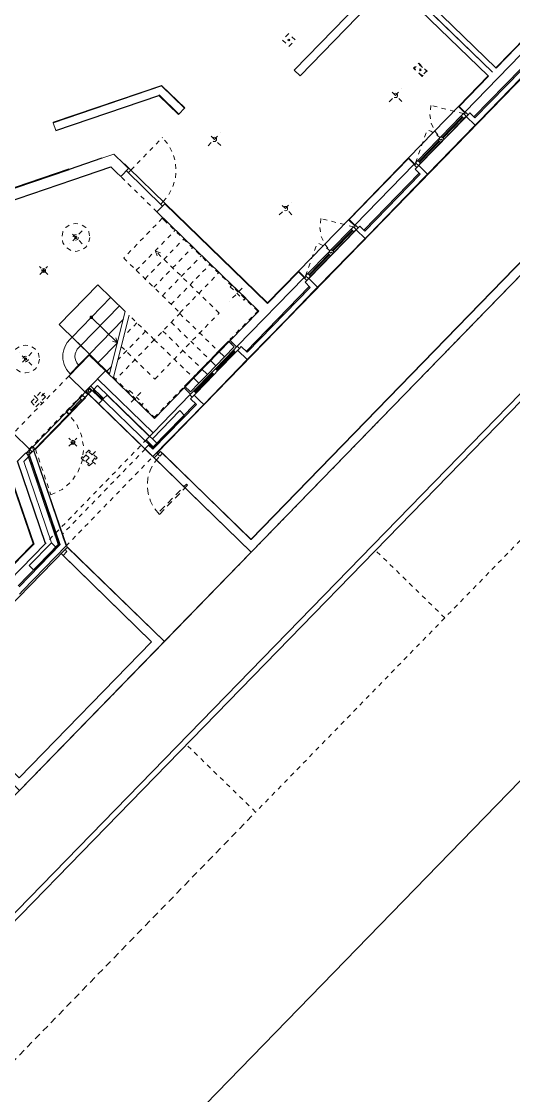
# Model space of a CAD drawing. Header units: metres. Extents: x 2683518.1 to 2683581.2, y 1249379.6 to 1249442.7.
# Drawn here: x 2683545.81 to 2683556.72, y 1249382.15 to 1249405.97 of the extents above; entities that cross this region are included whole.
import ezdxf
from ezdxf.xclip import XClip

# ---------------------------------------------------------------- set-up
doc = ezdxf.new("R2010")
doc.units = ezdxf.units.M
doc.header["$XCLIPFRAME"] = 2
for name, pattern in [('MD-Strich 0.5_0.5mm', [0.001, 0.0005, -0.0005]), ('MD-Strich 1_1mm', [0.002, 0.001, -0.001]), ('MD-Strich 2_1mm', [0.003, 0.002, -0.001]), ('MD-Strich 3_1mm', [0.004, 0.003, -0.001]), ('MD-Strichpunkt 1_0.5_0.5mm', [0.001, 0.0005, -0.00025, 0, -0.00025]), ('MD-Strichpunkt 1_25_25mm', [0.0015, 0.001, -0.00025, 0, -0.00025]), ('MD-Strichpunkt 2_1_1mm', [0.0045, 0.002, -0.001, 0.0005, -0.001])]:
    doc.linetypes.add(name, pattern=pattern)
for name, color, linetype in [('beleuchtung', 7, 'Continuous'), ('betonfertigteile_balkonschicht', 7, 'Continuous'), ('erdbebenwände', 7, 'Continuous'), ('fassade', 7, 'Continuous'), ('fenster_tueren', 7, 'Continuous'), ('innenwaende_massiv', 7, 'Continuous'), ('lueftung_klima', 7, 'Continuous'), ('parzellen', 7, 'Continuous'), ('plangrafik', 7, 'Continuous'), ('plankopf', 7, 'Continuous'), ('situation', 7, 'Continuous'), ('treppen', 7, 'Continuous'), ('umgebung', 7, 'Continuous'), ('wohnungstrennwaende', 7, 'Continuous')]:
    doc.layers.add(name, color=color, linetype=linetype)

# ---------------------------------------------------------------- blocks, each defined once
blk = doc.blocks.new('Zeichnung_1_2', base_point=(38.46, 166.2))
at = {"layer": 'parzellen', "color": 242, "linetype": 'MD-Strich 2_1mm', "lineweight": 13, "ltscale": 1000, "flags": 128}
blk.add_lwpolyline([(38.46, 166.2), (772.59, 166.19)], dxfattribs=at)
at = {"layer": 'situation', "color": 253, "linetype": 'Continuous', "lineweight": 13, "ltscale": 1000, "flags": 128}
for points in [[(211.32, 166.2), (266.6, 166.24), (266.58, 266.86), (231.88, 266.86), (211.35, 226.26)], [(120.35, 225), (123.08, 225), (123.08, 170.2), (207.32, 170.2), (207.32, 225), (209.82, 225), (209.82, 226.2), (120.35, 226.29)], [(268.87, 226.79), (268.87, 224.99), (270.59, 224.99), (270.59, 170.24), (569.82, 170.26), (569.82, 225), (572.79, 225), (572.79, 226.35), (572.79, 226.85)]]:
    blk.add_lwpolyline(points, close=True, dxfattribs=at)
at = {"layer": 'situation', "color": 7, "linetype": 'Continuous', "lineweight": 5, "ltscale": 1000, "flags": 128}
for points in [[(123.11, 226.2), (119.11, 226.2), (119.11, 166.2), (211.34, 166.2), (211.34, 226.21), (207.34, 226.21), (207.34, 170.2), (123.11, 170.2)], [(270.62, 226.19), (266.62, 226.19), (266.62, 166.24), (573.84, 166.2), (573.84, 226.23), (569.84, 226.23), (569.84, 170.2), (270.62, 170.2)]]:
    blk.add_lwpolyline(points, close=True, dxfattribs=at)
at = {"layer": 'situation', "color": 7, "linetype": 'MD-Strich 3_1mm', "lineweight": 5, "ltscale": 1000, "flags": 128}
blk.add_lwpolyline([(268.22, 224.99, 0.412586), (250.23, 207.11)], format="xyb", dxfattribs=at)
at = {"layer": 'situation', "color": 251, "linetype": 'MD-Strich 3_1mm', "lineweight": 13, "ltscale": 1000, "flags": 128}
blk.add_lwpolyline([(268.22, 207.11), (250.23, 207.11), (250.23, 207.91), (268.22, 207.91)], close=True, dxfattribs=at)
at = {"layer": 'umgebung', "color": 253, "linetype": 'Continuous', "lineweight": 13, "ltscale": 1000, "flags": 128}
for points in [[(220.58, 166.2), (111.28, 166.2)], [(266.13, 166.2), (220.58, 166.2)], [(772.59, 166.19), (266.13, 166.2)], [(548.5, 129.44), (10, 129.93)], [(546.2, 127.04), (10, 127.53)]]:
    blk.add_lwpolyline(points, dxfattribs=at)
at = {"layer": 'umgebung', "color": 253, "linetype": 'MD-Strich 2_1mm', "lineweight": 13, "ltscale": 1000, "flags": 128}
for points in [[(185.32, 84.43), (185.35, 127.37)], [(305.59, 84.33), (305.63, 127.26)], [(545.57, 84.11), (185.32, 84.43)]]:
    blk.add_lwpolyline(points, dxfattribs=at)
at = {"layer": 'umgebung', "color": 254, "linetype": 'MD-Strich 3_1mm', "lineweight": 13, "ltscale": 1000, "flags": 128}
blk.add_lwpolyline([(10, 84.43), (185.32, 84.43)], dxfattribs=at)
blk = doc.blocks.new('Zeichnung_2_1', base_point=(38.46, 166.2))
at = {"layer": 'beleuchtung', "color": 30, "linetype": 'MD-Strichpunkt 2_1_1mm', "lineweight": 13, "ltscale": 1000}
for p, q in [((289.46, 319.3), (294.46, 319.3)), ((291.96, 316.8), (291.96, 321.8)), ((316.44, 319.3), (308.44, 319.3)), ((312.44, 315.3), (312.44, 323.3)), ((382.48, 305.55), (390.48, 305.55)), ((386.48, 301.55), (386.48, 309.55)), ((258.23, 293.7), (258.23, 301.7)), ((262.23, 297.7), (254.23, 297.7)), ((253.29, 281.15), (245.29, 281.15)), ((249.29, 283.65), (249.29, 278.65)), ((386.48, 257.55), (386.48, 265.55)), ((456.48, 257.55), (456.48, 265.55)), ((246.42, 254.4), (246.42, 259.4)), ((382.48, 261.55), (390.48, 261.55)), ((452.48, 261.55), (460.48, 261.55)), ((243.92, 256.9), (248.92, 256.9)), ((246.42, 242.9), (246.42, 250.9)), ((277.2, 250.7), (285.2, 250.7)), ((347.69, 250.7), (339.69, 250.7)), ((250.42, 246.9), (242.42, 246.9))]:
    blk.add_line(p, q, dxfattribs=at)
at = {"layer": 'beleuchtung', "color": 30, "linetype": 'Continuous', "lineweight": 13, "ltscale": 1000}
for p, q in [((291.36, 319.9), (292.57, 318.7)), ((292.57, 319.9), (291.36, 318.7)), ((245.82, 257.5), (247.02, 256.3)), ((247.02, 257.5), (245.82, 256.3)), ((279.2, 251.5), (279.2, 249.9)), ((345.69, 251.5), (345.69, 249.9))]:
    blk.add_line(p, q, dxfattribs=at)
at = {"layer": 'beleuchtung', "color": 30, "linetype": 'MD-Strich 0.5_0.5mm', "lineweight": 13, "ltscale": 1000}
for p, q in [((252.29, 282.65), (246.29, 282.65)), ((246.29, 282.65), (246.29, 279.65)), ((252.29, 279.65), (252.29, 282.65)), ((246.29, 279.65), (252.29, 279.65))]:
    blk.add_line(p, q, dxfattribs=at)
at = {"layer": 'beleuchtung', "color": 30, "linetype": 'MD-Strich 1_1mm', "lineweight": 13, "ltscale": 1000}
for p, q in [((279.2, 254.9), (280.4, 254.9)), ((279.2, 251.5), (279.2, 254.9)), ((280.4, 254.9), (280.4, 246.5)), ((345.69, 254.9), (344.49, 254.9)), ((344.49, 254.9), (344.49, 246.5)), ((345.69, 251.5), (345.69, 254.9)), ((279.2, 246.5), (279.2, 249.9)), ((345.69, 246.5), (345.69, 249.9)), ((280.4, 246.5), (279.2, 246.5)), ((344.49, 246.5), (345.69, 246.5))]:
    blk.add_line(p, q, dxfattribs=at)
at = {"layer": 'beleuchtung', "color": 30, "linetype": 'MD-Strichpunkt 1_0.5_0.5mm', "lineweight": 13, "ltscale": 1000}
for p, q in [((243.92, 249.39), (243.92, 244.41)), ((248.91, 249.4), (243.93, 249.4)), ((244.48, 248.83), (248.35, 248.84)), ((244.48, 244.96), (244.48, 248.83)), ((248.35, 248.84), (248.35, 244.96)), ((248.92, 244.41), (248.92, 249.39)), ((243.93, 244.4), (248.91, 244.4)), ((248.35, 244.96), (244.48, 244.96))]:
    blk.add_line(p, q, dxfattribs=at)
for centre, radius in [((312.44, 319.3), 6.2), ((386.48, 305.55), 0.96), ((258.23, 297.7), 6.2), ((386.48, 261.55), 0.96), ((456.48, 261.55), 0.96)]:
    blk.add_circle(centre, radius, dxfattribs=at)
at = {"layer": 'beleuchtung', "color": 30, "linetype": 'Continuous', "lineweight": 13, "ltscale": 1000}
for centre, radius in [((291.96, 319.3), 0.85), ((312.44, 319.3), 0.47), ((258.23, 297.7), 0.47), ((246.42, 256.9), 0.85)]:
    blk.add_circle(centre, radius, dxfattribs=at)
at = {"layer": 'beleuchtung', "color": 30, "linetype": 'MD-Strich 1_1mm', "lineweight": 13, "ltscale": 1000}
for centre in [(312.44, 319.3), (258.23, 297.7)]:
    blk.add_circle(centre, 1.2, dxfattribs=at)
at = {"layer": 'beleuchtung', "color": 30, "linetype": 'MD-Strichpunkt 1_0.5_0.5mm', "lineweight": 13, "ltscale": 1000}
for centre, start, end in [((243.93, 249.39), 90.0468, 179.9532), ((248.91, 249.39), 0.0468, 89.9532), ((243.93, 244.41), 180.0468, 269.9532), ((248.91, 244.41), 270.0468, 359.9532)]:
    blk.add_arc(centre, 0.00998, start, end, dxfattribs=at)
at = {"layer": 'betonfertigteile_balkonschicht', "color": 251, "linetype": 'MD-Strichpunkt 2_1_1mm', "lineweight": 13, "ltscale": 1000, "flags": 128}
for points in [[(213.76, 231.8), (211.62, 227.6)], [(266.59, 231.8), (213.76, 231.8)], [(266.59, 231.8), (266.59, 227.6)], [(211.62, 227.6), (211.32, 227)], [(211.32, 227), (266.59, 227)], [(266.59, 227.6), (266.59, 227)]]:
    blk.add_lwpolyline(points, dxfattribs=at)
at = {"layer": 'erdbebenwände', "color": 7, "linetype": 'Continuous', "lineweight": 25, "ltscale": 1000}
for p, q in [((253.87, 382.32), (332.01, 342.5)), ((350.69, 323.8), (350.69, 326.51)), ((350.69, 238.3), (350.69, 301.4))]:
    blk.add_line(p, q, dxfattribs=at)
at = {"layer": 'erdbebenwände', "color": 7, "linetype": 'Continuous', "lineweight": 5, "ltscale": 1000}
for p, q in [((350.89, 323.8), (345.69, 323.8)), ((350.89, 301.4), (345.69, 301.4))]:
    blk.add_line(p, q, dxfattribs=at)
at = {"layer": 'erdbebenwände', "color": 7, "linetype": 'Continuous', "lineweight": 5, "ltscale": 1000, "flags": 128}
for points in [[(332.1, 342.68), (254.14, 382.41)], [(332.01, 342.5), (332.1, 342.68)], [(350.69, 332.98), (345.69, 335.53)], [(350.69, 326.51), (350.89, 326.51)], [(350.89, 323.8), (350.89, 326.51)], [(350.89, 238.3), (350.89, 301.4)], [(350.69, 238.3), (350.89, 238.3)]]:
    blk.add_lwpolyline(points, dxfattribs=at)
at = {"layer": 'erdbebenwände', "color": 7, "linetype": 'Continuous', "lineweight": 25, "ltscale": 1000, "flags": 128}
for points in [[(261.13, 373.01), (329.74, 338.05)], [(345.69, 335.53), (332.01, 342.5)], [(329.74, 338.05), (345.69, 329.92)], [(345.69, 329.92), (345.69, 326.51)], [(350.69, 326.51), (350.69, 332.98)], [(345.69, 326.51), (345.69, 323.8)], [(345.69, 301.4), (345.69, 238.3)]]:
    blk.add_lwpolyline(points, dxfattribs=at)
at = {"layer": 'fassade', "color": 7, "linetype": 'Continuous', "lineweight": 25, "ltscale": 1000}
for p, q in [((217.61, 268.65), (201.94, 237.9)), ((205.72, 234.3), (223.22, 268.65)), ((223.22, 268.65), (228.49, 268.65)), ((279.19, 268.65), (268.49, 268.65)), ((274.19, 268.65), (274.19, 234.3)), ((201.94, 237.9), (182.58, 237.9)), ((205.52, 234.3), (182.58, 234.3)), ((274.19, 234.3), (297.68, 234.3)), ((327.78, 234.3), (370.38, 234.3)), ((370.38, 237.9), (350.69, 237.9)), ((370.38, 237.9), (370.38, 233.9)), ((440.38, 237.9), (402.58, 237.9)), ((402.58, 237.9), (402.58, 233.9)), ((402.58, 234.3), (440.38, 234.3)), ((440.38, 237.9), (440.38, 233.9)), ((491.3, 237.9), (472.58, 237.9)), ((472.58, 237.9), (472.58, 233.9)), ((472.58, 234.3), (493.8, 234.3)), ((491.3, 238.1), (491.3, 237.9)), ((493.8, 237.9), (493.8, 238.1)), ((493.8, 234.3), (515.41, 234.3)), ((515.41, 237.9), (496.3, 237.9))]:
    blk.add_line(p, q, dxfattribs=at)
at = {"layer": 'fassade', "color": 7, "linetype": 'Continuous', "lineweight": 13, "ltscale": 1000}
for p, q in [((209.32, 229.9), (228.49, 267.54)), ((269.79, 268.65), (269.79, 260.6)), ((269.79, 234.3), (269.79, 229.9)), ((183.88, 229.9), (209.32, 229.9)), ((269.79, 229.9), (296.58, 229.9)), ((296.58, 232.9), (297.68, 232.9)), ((328.88, 232.9), (327.78, 232.9)), ((328.88, 229.9), (369.08, 229.9)), ((369.08, 232.5), (370.18, 232.5)), ((403.88, 232.5), (402.78, 232.5)), ((403.88, 229.9), (439.08, 229.9)), ((439.08, 232.5), (440.18, 232.5)), ((473.88, 232.5), (472.78, 232.5)), ((473.88, 229.9), (493.8, 229.9)), ((514.11, 229.9), (493.8, 229.9))]:
    blk.add_line(p, q, dxfattribs=at)
at = {"layer": 'fassade', "color": 7, "linetype": 'Continuous', "lineweight": 18, "ltscale": 1000}
for p, q in [((209.91, 229.3), (229.04, 266.85)), ((268.89, 268.65), (268.89, 260.6)), ((183.88, 229.3), (209.91, 229.3)), ((268.89, 232), (268.89, 229.3)), ((268.89, 229.3), (296.58, 229.3)), ((296.58, 229.3), (296.58, 232.9)), ((326.58, 232.9), (326.58, 227)), ((328.88, 229.3), (328.88, 232.9)), ((328.88, 229.3), (369.08, 229.3)), ((369.08, 229.3), (369.08, 232.5)), ((371.38, 232.5), (371.38, 227)), ((401.58, 232.5), (401.58, 227)), ((403.88, 229.3), (403.88, 232.5)), ((403.88, 229.3), (439.08, 229.3)), ((439.08, 229.3), (439.08, 232.5)), ((441.38, 232.5), (441.38, 227)), ((471.58, 232.5), (471.58, 227)), ((473.88, 229.3), (473.88, 232.5)), ((473.88, 229.3), (493.8, 229.3)), ((514.11, 229.3), (493.8, 229.3)), ((183.88, 227), (181.58, 227)), ((328.88, 227), (326.58, 227)), ((369.08, 227), (371.38, 227)), ((403.88, 227), (401.58, 227)), ((439.08, 227), (441.38, 227)), ((473.88, 227), (471.58, 227))]:
    blk.add_line(p, q, dxfattribs=at)
at = {"layer": 'fassade', "color": 7, "linetype": 'Continuous', "lineweight": 25, "ltscale": 1000, "flags": 128}
for points in [[(279.19, 278.65), (266.19, 278.65)], [(279.19, 238.3), (279.19, 268.65)], [(298.08, 238.3), (279.19, 238.3)], [(345.69, 238.3), (327.38, 238.3)], [(350.69, 237.9), (350.69, 238.3)]]:
    blk.add_lwpolyline(points, dxfattribs=at)
at = {"layer": 'fassade', "color": 7, "linetype": 'Continuous', "lineweight": 5, "ltscale": 1000, "flags": 128}
for points in [[(279.19, 278.65), (279.19, 268.65)], [(217.39, 268.65), (201.82, 238.1)], [(266.59, 260.6), (266.59, 232)], [(201.82, 238.1), (182.58, 238.1)], [(269.79, 234.3), (271.99, 234.3)], [(370.38, 238.1), (350.69, 238.1)], [(350.69, 237.9), (350.69, 238.1)], [(440.38, 238.1), (402.58, 238.1)], [(491.3, 238.1), (472.58, 238.1)], [(515.41, 238.1), (496.3, 238.1)]]:
    blk.add_lwpolyline(points, dxfattribs=at)
at = {"layer": 'fassade', "color": 7, "linetype": 'Continuous', "lineweight": 18, "ltscale": 1000, "flags": 128}
for points in [[(212.49, 229.3), (232.54, 268.65)], [(266.59, 268.65), (266.59, 260.6)], [(266.59, 232), (266.59, 229.3)], [(183.88, 227), (211.32, 227)], [(266.59, 227), (298.88, 227)], [(328.88, 227), (350.69, 227)], [(350.69, 227), (369.08, 227)], [(403.88, 227), (439.08, 227)], [(473.88, 227), (493.8, 227)], [(493.8, 227), (514.11, 227)]]:
    blk.add_lwpolyline(points, dxfattribs=at)
at = {"layer": 'fassade', "color": 7, "linetype": 'Continuous', "lineweight": 13, "ltscale": 1000, "flags": 128}
for points in [[(225.1, 266.6), (207.82, 232.69)], [(209.66, 229.7), (228.46, 266.6)], [(228.46, 266.6), (225.1, 266.6)], [(269.29, 266.6), (269.29, 229.7)], [(272.09, 266.6), (269.29, 266.6)], [(272.09, 229.7), (272.09, 266.6)], [(268.89, 260.6), (266.59, 260.6)], [(269.79, 260.6), (268.89, 260.6)], [(271.99, 260.6), (269.79, 260.6)], [(271.99, 234.3), (271.99, 260.6)], [(269.79, 232), (269.79, 234.3)], [(207.82, 232.7), (193.66, 232.7)], [(193.66, 232.7), (193.66, 229.7)], [(193.66, 229.7), (207.82, 229.7)], [(207.82, 229.7), (207.82, 232.7)], [(207.82, 232.69), (207.82, 229.7)], [(207.82, 229.7), (209.66, 229.7)], [(211.32, 227), (212.49, 229.3)], [(266.59, 232), (268.89, 232)], [(266.59, 227), (266.59, 229.3)], [(268.89, 232), (269.79, 232)], [(269.29, 229.7), (272.09, 229.7)], [(289.49, 232.7), (272.09, 232.7)], [(272.09, 232.7), (272.09, 229.7)], [(272.09, 229.7), (289.49, 229.7)], [(289.49, 229.7), (289.49, 232.7)]]:
    blk.add_lwpolyline(points, dxfattribs=at)
at = {"layer": 'fenster_tueren', "color": 7, "linetype": 'MD-Strichpunkt 2_1_1mm', "lineweight": 5, "ltscale": 1000}
for p, q in [((345.69, 301.4), (345.69, 323.8)), ((266.19, 278.65), (230.79, 278.65)), ((268.49, 268.65), (228.49, 268.65))]:
    blk.add_line(p, q, dxfattribs=at)
at = {"layer": 'fenster_tueren', "color": 7, "linetype": 'Continuous', "lineweight": 5, "ltscale": 1000}
for p, q in [((349.29, 301.4), (349.29, 323.8)), ((349.29, 322.62), (350.89, 322.62)), ((350.89, 323.8), (350.89, 301.4)), ((350.89, 302.58), (349.29, 302.58)), ((230.79, 268.65), (230.79, 278.65)), ((266.19, 268.65), (266.19, 278.65)), ((230.79, 266.85), (228.49, 268.45)), ((228.49, 266.85), (230.79, 268.45)), ((230.79, 268.45), (232.79, 268.45)), ((230.79, 266.85), (230.79, 268.45)), ((232.59, 266.85), (230.79, 266.85)), ((253.99, 268.25), (232.59, 268.25)), ((232.59, 268.25), (232.59, 266.65)), ((232.79, 268.45), (232.79, 268.25)), ((254.39, 268.45), (253.79, 268.45)), ((253.79, 268.45), (253.79, 268.25)), ((253.99, 266.65), (253.99, 268.25)), ((253.99, 266.85), (254.19, 266.85)), ((255.99, 268.25), (254.19, 268.25)), ((254.19, 268.25), (254.19, 266.65)), ((264.19, 268.45), (254.39, 268.45)), ((254.39, 268.25), (254.39, 268.45)), ((262.59, 268.25), (255.99, 268.25)), ((255.99, 266.65), (255.99, 268.25)), ((262.59, 267.45), (255.99, 267.45)), ((264.39, 268.25), (262.59, 268.25)), ((262.59, 268.25), (262.59, 266.65)), ((266.19, 268.45), (264.19, 268.45)), ((264.19, 268.45), (264.19, 268.25)), ((264.39, 266.65), (264.39, 268.25)), ((264.39, 266.85), (266.19, 266.85)), ((266.19, 266.85), (268.49, 268.45)), ((268.49, 266.85), (266.19, 268.45)), ((266.19, 266.85), (266.19, 268.45)), ((232.59, 266.65), (253.99, 266.65)), ((254.19, 266.65), (255.99, 266.65)), ((255.99, 266.65), (262.59, 266.65)), ((262.59, 266.65), (264.39, 266.65)), ((327.38, 238.3), (298.08, 238.3)), ((300.18, 234.3), (297.68, 234.3)), ((311.63, 234.3), (300.18, 234.3)), ((300.18, 232.9), (300.18, 234.3)), ((311.63, 233.8), (300.18, 233.8)), ((313.83, 234.3), (311.63, 234.3)), ((311.63, 234.3), (311.63, 232.9)), ((325.28, 234.3), (313.83, 234.3)), ((313.83, 232.9), (313.83, 234.3)), ((325.28, 233.8), (313.83, 233.8)), ((327.78, 234.3), (325.28, 234.3)), ((325.28, 234.3), (325.28, 232.9)), ((370.18, 233.9), (371.28, 233.9)), ((370.38, 238.1), (370.58, 238.1)), ((370.58, 238.1), (402.38, 238.1)), ((370.58, 233.9), (370.58, 238.1)), ((371.28, 232.6), (371.28, 234.3)), ((371.28, 234.3), (372.68, 234.3)), ((372.68, 234.3), (385.38, 234.3)), ((372.68, 234.3), (372.68, 232.6)), ((372.68, 233.65), (385.38, 233.65)), ((385.38, 232.6), (385.38, 234.3)), ((385.38, 234.3), (387.58, 234.3)), ((386.18, 233.45), (386.18, 234.3)), ((386.78, 233.45), (386.18, 233.45)), ((386.78, 232.6), (386.78, 233.45)), ((387.58, 234.3), (400.28, 234.3)), ((387.58, 234.3), (387.58, 232.6)), ((387.58, 233.65), (400.28, 233.65)), ((400.28, 232.6), (400.28, 234.3)), ((400.28, 234.3), (401.68, 234.3)), ((401.68, 234.3), (401.68, 232.6)), ((401.68, 233.9), (402.78, 233.9)), ((402.58, 238.1), (402.38, 238.1)), ((402.38, 233.9), (402.38, 238.1)), ((440.18, 233.9), (441.28, 233.9)), ((440.38, 238.1), (440.58, 238.1)), ((440.58, 238.1), (472.38, 238.1)), ((440.58, 233.9), (440.58, 238.1)), ((441.28, 232.6), (441.28, 234.3)), ((441.28, 234.3), (442.68, 234.3)), ((442.68, 234.3), (455.38, 234.3)), ((442.68, 234.3), (442.68, 232.6)), ((442.68, 233.65), (455.38, 233.65)), ((455.38, 232.6), (455.38, 234.3)), ((455.38, 234.3), (457.58, 234.3)), ((456.18, 233.45), (456.18, 234.3)), ((456.78, 233.45), (456.18, 233.45)), ((456.78, 232.6), (456.78, 233.45)), ((457.58, 234.3), (470.28, 234.3)), ((457.58, 234.3), (457.58, 232.6)), ((457.58, 233.65), (470.28, 233.65)), ((470.28, 232.6), (470.28, 234.3)), ((470.28, 234.3), (471.68, 234.3)), ((471.68, 234.3), (471.68, 232.6)), ((471.68, 233.9), (472.78, 233.9)), ((472.58, 238.1), (472.38, 238.1)), ((472.38, 233.9), (472.38, 238.1)), ((297.68, 232.9), (300.18, 232.9)), ((298.88, 229.3), (298.88, 229.9)), ((300.18, 233.4), (311.63, 233.4)), ((300.18, 232.9), (311.63, 232.9)), ((311.63, 232.9), (313.83, 232.9)), ((313.83, 233.4), (325.28, 233.4)), ((313.83, 232.9), (325.28, 232.9)), ((325.28, 232.9), (327.78, 232.9)), ((371.88, 232.5), (370.18, 232.5)), ((372.68, 232.6), (371.28, 232.6)), ((371.88, 232.6), (371.88, 232.5)), ((401.08, 232.5), (371.88, 232.5)), ((385.38, 233.25), (372.68, 233.25)), ((385.38, 232.6), (372.68, 232.6)), ((387.58, 232.6), (385.38, 232.6)), ((400.28, 233.25), (387.58, 233.25)), ((400.28, 232.6), (387.58, 232.6)), ((401.68, 232.6), (400.28, 232.6)), ((401.08, 232.5), (401.08, 232.6)), ((402.78, 232.5), (401.08, 232.5)), ((441.88, 232.5), (440.18, 232.5)), ((442.68, 232.6), (441.28, 232.6)), ((441.88, 232.6), (441.88, 232.5)), ((471.08, 232.5), (441.88, 232.5)), ((455.38, 233.25), (442.68, 233.25)), ((455.38, 232.6), (442.68, 232.6)), ((457.58, 232.6), (455.38, 232.6)), ((470.28, 233.25), (457.58, 233.25)), ((470.28, 232.6), (457.58, 232.6)), ((471.68, 232.6), (470.28, 232.6)), ((471.08, 232.5), (471.08, 232.6)), ((472.78, 232.5), (471.08, 232.5)), ((298.88, 227), (326.58, 227)), ((371.38, 227), (401.58, 227)), ((441.38, 227), (471.58, 227))]:
    blk.add_line(p, q, dxfattribs=at)
at = {"layer": 'fenster_tueren', "color": 7, "linetype": 'MD-Strich 1_1mm', "lineweight": 5, "ltscale": 1000}
for p, q in [((350.89, 322.62), (370.93, 322.62)), ((232.59, 266.65), (222.88, 247.58)), ((401.68, 234.3), (394.23, 247.2)), ((471.68, 234.3), (464.23, 247.2)), ((371.28, 234.3), (385.33, 240.85)), ((441.28, 234.3), (455.33, 240.85))]:
    blk.add_line(p, q, dxfattribs=at)
at = {"layer": 'fenster_tueren', "color": 7, "linetype": 'Continuous', "lineweight": 25, "ltscale": 1000}
for p, q in [((298.08, 234.3), (298.08, 238.3)), ((327.38, 234.3), (327.38, 238.3))]:
    blk.add_line(p, q, dxfattribs=at)
at = {"layer": 'fenster_tueren', "color": 7, "linetype": 'Continuous', "lineweight": 13, "ltscale": 1000}
for p, q in [((297.68, 232.9), (297.68, 234.3)), ((327.78, 232.9), (327.78, 234.3)), ((370.18, 232.5), (370.18, 233.9)), ((402.78, 232.5), (402.78, 233.9)), ((440.18, 232.5), (440.18, 233.9)), ((472.78, 232.5), (472.78, 233.9)), ((298.88, 229.9), (298.88, 232.9)), ((298.88, 227), (298.88, 229.3))]:
    blk.add_line(p, q, dxfattribs=at)
at = {"layer": 'fenster_tueren', "color": 7, "linetype": 'Continuous', "lineweight": 5, "ltscale": 1000, "flags": 128}
for points in [[(230.79, 268.45), (228.49, 268.45), (228.49, 266.85), (230.79, 266.85)], [(266.19, 266.85), (268.49, 266.85), (268.49, 268.45), (266.19, 268.45)]]:
    blk.add_lwpolyline(points, close=True, dxfattribs=at)
at = {"layer": 'fenster_tueren', "color": 7, "linetype": 'MD-Strich 1_1mm', "lineweight": 5, "ltscale": 1000}
for centre, radius, start, end in [((350.89, 322.62), 20.04, 270, 0), ((232.59, 266.65), 21.4, 243, 0), ((401.68, 234.3), 14.9, 120, 180), ((471.68, 234.3), 14.9, 120, 180), ((371.28, 234.3), 15.5, 0, 25), ((441.28, 234.3), 15.5, 0, 25)]:
    blk.add_arc(centre, radius, start, end, dxfattribs=at)
at = {"layer": 'innenwaende_massiv', "color": 7, "linetype": 'Continuous', "lineweight": 25, "ltscale": 1000}
for p, q in [((387.1, 338.9), (341.95, 361.91)), ((387.1, 324.71), (387.1, 338.9)), ((383.5, 336.7), (383.3, 336.8)), ((383.5, 336.7), (383.5, 324.71))]:
    blk.add_line(p, q, dxfattribs=at)
at = {"layer": 'innenwaende_massiv', "color": 7, "linetype": 'Continuous', "lineweight": 5, "ltscale": 1000, "flags": 128}
for points in [[(342.04, 362.09), (341.95, 361.91)], [(387.3, 339.03), (342.04, 362.09)], [(341.95, 361.91), (340.32, 358.7)], [(387.3, 339.03), (387.3, 338.8)], [(387.3, 324.71), (387.3, 338.8)], [(383.3, 336.8), (383.3, 324.71)], [(383.5, 324.71), (383.3, 324.71)], [(387.1, 324.71), (383.5, 324.71)], [(387.3, 324.71), (387.1, 324.71)], [(433.2, 298), (433.2, 301.6)]]:
    blk.add_lwpolyline(points, dxfattribs=at)
at = {"layer": 'innenwaende_massiv', "color": 7, "linetype": 'Continuous', "lineweight": 25, "ltscale": 1000, "flags": 128}
for points in [[(340.32, 358.7), (383.3, 336.8)], [(491.3, 301.6), (433.2, 301.6)], [(433.2, 298), (491.3, 298)]]:
    blk.add_lwpolyline(points, dxfattribs=at)
at = {"layer": 'lueftung_klima', "color": 152, "linetype": 'MD-Strichpunkt 1_25_25mm', "lineweight": 13, "ltscale": 1000}
for p, q in [((441.7, 312.6), (440.5, 312.6)), ((441.1, 312), (441.1, 313.2)), ((472.3, 262.15), (472.3, 260.95)), ((472.9, 261.55), (471.7, 261.55))]:
    blk.add_line(p, q, dxfattribs=at)
at = {"layer": 'lueftung_klima', "color": 152, "linetype": 'MD-Strich 1_1mm', "lineweight": 13, "ltscale": 1000, "flags": 128}
for points in [[(439.1, 314.6), (439.1, 310.6), (443.1, 310.6), (443.1, 314.6)], [(470.7, 258.95), (470.7, 264.15), (473.9, 264.15), (473.9, 258.95)], [(470.9, 259.15), (470.9, 263.95), (473.7, 263.95), (473.7, 259.15)]]:
    blk.add_lwpolyline(points, close=True, dxfattribs=at)
at = {"layer": 'parzellen', "color": 242, "linetype": 'MD-Strich 2_1mm', "lineweight": 13, "ltscale": 1000, "flags": 128}
blk.add_lwpolyline([(38.46, 166.2), (772.59, 166.19)], dxfattribs=at)
at = {"layer": 'plangrafik', "color": 7, "linetype": 'MD-Strichpunkt 2_1_1mm', "lineweight": 5, "ltscale": 1000}
blk.add_line((274.19, 234.3), (205.52, 234.3), dxfattribs=at)
at = {"layer": 'treppen', "color": 7, "linetype": 'Continuous', "lineweight": 5, "ltscale": 1000}
for p, q in [((304.18, 297.7), (279.58, 297.7)), ((279.58, 297.7), (279.58, 266.42)), ((304.18, 280.63), (304.18, 297.7)), ((304.18, 289.7), (279.58, 289.7)), ((291.83, 289.7), (291.83, 273.5)), ((332.73, 289.7), (331.73, 287.7)), ((333.73, 287.7), (332.73, 289.7)), ((304.18, 284.3), (279.58, 284.3)), ((304.18, 280.63), (279.58, 266.42)), ((301.19, 278.9), (279.58, 278.9)), ((304.18, 278.32), (279.58, 264.11)), ((291.83, 273.5), (279.58, 273.5)), ((290.83, 275.5), (291.83, 273.5)), ((291.83, 273.5), (292.83, 275.5)), ((282.48, 268.1), (279.58, 268.1))]:
    blk.add_line(p, q, dxfattribs=at)
at = {"layer": 'treppen', "color": 7, "linetype": 'MD-Strich 1_1mm', "lineweight": 5, "ltscale": 1000}
for p, q in [((345.28, 297.7), (320.68, 297.7)), ((345.28, 238.7), (345.28, 297.7)), ((320.68, 289.9), (320.68, 262.7)), ((320.68, 289.9), (345.28, 289.9)), ((332.73, 250.35), (332.73, 289.7)), ((320.68, 284.5), (345.28, 284.5)), ((304.18, 262.7), (304.18, 278.32)), ((320.68, 279.1), (345.28, 279.1)), ((304.18, 273.5), (295.83, 273.5)), ((320.68, 273.7), (345.28, 273.7)), ((304.18, 268.1), (286.48, 268.1)), ((291.83, 271.19), (291.83, 250.35)), ((320.68, 268.3), (345.28, 268.3)), ((279.58, 264.11), (279.58, 238.7)), ((304.18, 262.7), (279.58, 262.7)), ((304.18, 262.7), (304.18, 238.7)), ((320.68, 262.7), (304.18, 262.7)), ((309.58, 262.7), (309.58, 238.7)), ((314.98, 262.7), (314.98, 238.7)), ((320.38, 262.7), (320.38, 238.7)), ((320.68, 262.9), (345.28, 262.9)), ((291.83, 250.35), (332.73, 250.35)), ((279.58, 238.7), (345.28, 238.7))]:
    blk.add_line(p, q, dxfattribs=at)
at = {"layer": 'treppen', "color": 7, "linetype": 'Continuous', "lineweight": 5, "ltscale": 1000, "flags": 128}
for points in [[(304.18, 297.7), (279.58, 297.7)], [(279.58, 297.7), (279.58, 295.5)], [(304.18, 295.5), (304.18, 297.7)], [(345.28, 295.5), (345.28, 297.7)]]:
    blk.add_lwpolyline(points, dxfattribs=at)
at = {"layer": 'treppen', "color": 7, "linetype": 'MD-Strich 1_1mm', "lineweight": 5, "ltscale": 1000, "flags": 128}
blk.add_lwpolyline([(320.68, 297.7), (320.68, 289.9)], dxfattribs=at)
at = {"layer": 'treppen', "color": 7, "linetype": 'Continuous', "lineweight": 13, "ltscale": 1000, "flags": 128}
blk.add_lwpolyline([(279.58, 283.3), (279.58, 289.7), (278.09, 289.7, 0.16566), (271.49, 287.45, 0.232593), (267.29, 278.9), (273.69, 278.9)], format="xyb", dxfattribs=at)
at = {"layer": 'treppen', "color": 7, "linetype": 'Continuous', "lineweight": 5, "ltscale": 1000, "flags": 128}
blk.add_lwpolyline([(291.33, 289.7, 1), (292.33, 289.7, 1)], format="xyb", close=True, dxfattribs=at)
at = {"layer": 'treppen', "color": 7, "linetype": 'Continuous', "lineweight": 13, "ltscale": 1000, "flags": 128}
blk.add_lwpolyline([(272.69, 278.9), (279.58, 278.9), (279.58, 284.3), (278.09, 284.3, 0.138687), (275.26, 283.5, 0.260559)], format="xyb", close=True, dxfattribs=at)
at = {"layer": 'treppen', "color": 7, "linetype": 'Continuous', "lineweight": 5, "ltscale": 1000, "flags": 128}
for points in [[(304.18, 238.69), (298.78, 238.69), (298.78, 235.1), (304.18, 235.1)], [(309.58, 238.69), (304.18, 238.69), (304.18, 235.1), (309.58, 235.1)], [(314.98, 238.69), (309.58, 238.69), (309.58, 235.1), (314.98, 235.1)], [(320.38, 238.69), (314.98, 238.69), (314.98, 235.1), (320.38, 235.1)], [(326.68, 238.69), (320.38, 238.69), (320.38, 235.1), (326.68, 235.1)]]:
    blk.add_lwpolyline(points, close=True, dxfattribs=at)
at = {"layer": 'treppen', "color": 7, "linetype": 'MD-Strichpunkt 2_1_1mm', "lineweight": 13, "ltscale": 1000, "flags": 128}
for points in [[(326.68, 238.69), (321.58, 238.69)], [(326.68, 238.69), (326.68, 235.1)], [(321.58, 235.1), (326.68, 235.1)]]:
    blk.add_lwpolyline(points, dxfattribs=at)
at = {"layer": 'wohnungstrennwaende', "color": 7, "linetype": 'Continuous', "lineweight": 25, "ltscale": 1000}
blk.add_line((496.3, 237.9), (496.3, 238.1), dxfattribs=at)
at = {"layer": 'wohnungstrennwaende', "color": 7, "linetype": 'Continuous', "lineweight": 25, "ltscale": 1000, "flags": 128}
for points in [[(493.8, 238.1), (493.8, 301.6)], [(491.3, 298), (491.3, 238.1)], [(493.8, 298), (493.8, 237.9)], [(496.3, 238.1), (496.3, 298)]]:
    blk.add_lwpolyline(points, dxfattribs=at)
blk = doc.blocks.new('A$C6ceda5d4')
at = {"layer": 'plankopf', "color": 7, "linetype": 'Continuous', "lineweight": 5, "ltscale": 1000}
ref = blk.add_blockref('Zeichnung_1_2', (28.46, 156.2), dxfattribs=at)
XClip(ref).set_block_clipping_path([(10, 10), (974, 831)])
ref = blk.add_blockref('Zeichnung_2_1', (28.46, 156.2), dxfattribs=at)
XClip(ref).set_block_clipping_path([(10, 10), (974, 831)])

msp = doc.modelspace()

# ---------------------------------------------------------------- block references
at = {"xscale": 0.05, "yscale": 0.05, "zscale": 0.05, "rotation": 45.80415114898137}
msp.add_blockref('A$C6ceda5d4', (2683547.558, 1249379.555), dxfattribs=at)

doc.saveas('drawing.dxf')
